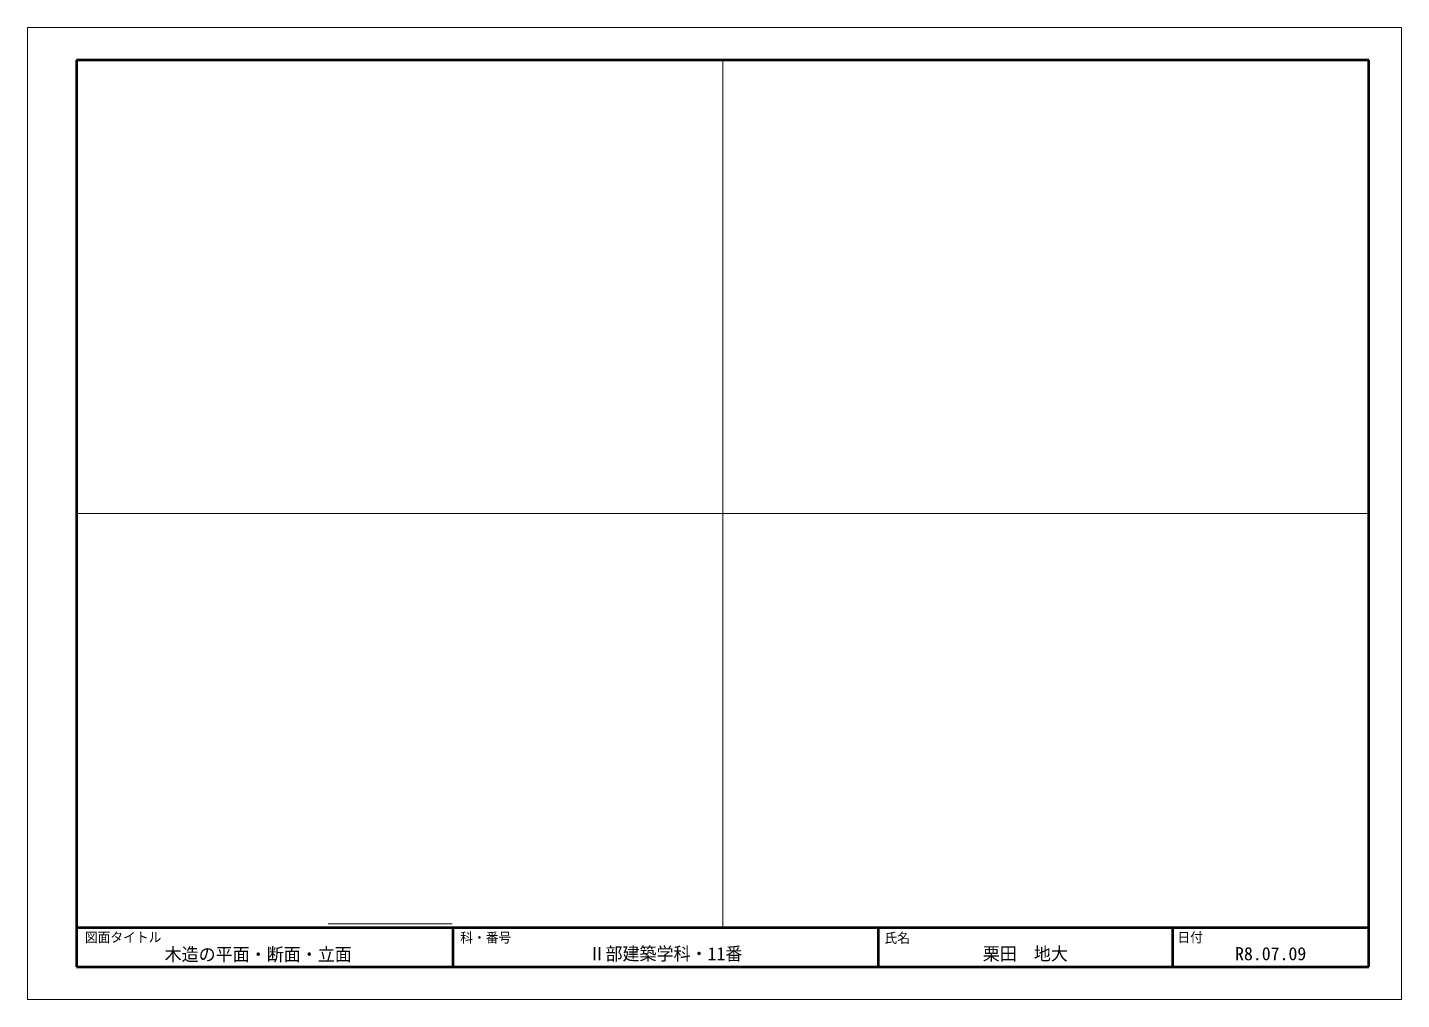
# Model space of a CAD drawing. Header units: millimetres. Extents: x 757 to 112434, y 1500 to 31197.
# Drawn here: x 70438 to 112434, y 1500 to 31197 of the extents above; entities that cross this region are included whole.
import ezdxf
from ezdxf.enums import TextEntityAlignment as Align

# ---------------------------------------------------------------- set-up
doc = ezdxf.new("R2010")
doc.units = ezdxf.units.MM
doc.header["$LTSCALE"] = 30
for name, color, linetype, lineweight in [('08文字', 7, 'Continuous', 18), ('14補助線', 4, 'Continuous', 5), ('15極太線', 9, 'Continuous', 50)]:
    doc.layers.add(name, color=color, linetype=linetype, lineweight=lineweight)

msp = doc.modelspace()

# ---------------------------------------------------------------- linework, layer by layer
at = {"layer": '08文字', "linetype": 'ByBlock'}
msp.add_line((83422.585, 3814.751), (79627.447, 3814.751), dxfattribs=at)
at = {"layer": '14補助線', "linetype": 'ByBlock'}
for p, q in [((91686.09, 30197.121), (91686.09, 3699.825)), ((71938.105, 16348.534), (111434.075, 16348.534))]:
    msp.add_line(p, q, dxfattribs=at)
at = {"layer": '14補助線'}
msp.add_lwpolyline([(70438.258, 1500.049), (112433.973, 1500.049), (112433.973, 31197.019), (70438.258, 31197.019)], close=True, dxfattribs=at)
at = {"layer": '15極太線'}
for p, q in [((71938.105, 30197.121), (71938.105, 2499.947)), ((111434.075, 30197.121), (71938.105, 30197.121)), ((111434.075, 2499.947), (111434.075, 30197.121)), ((71938.105, 3699.825), (111434.075, 3699.825)), ((83436.931, 3699.825), (83436.931, 2499.947)), ((96435.605, 3699.825), (96435.605, 2499.947)), ((105434.687, 3699.825), (105434.687, 2499.947)), ((71938.105, 2499.947), (111434.075, 2499.947))]:
    msp.add_line(p, q, dxfattribs=at)

# ---------------------------------------------------------------- texts
at = {"layer": '08文字'}
for s, p in [('図面タイトル', (72191.761, 3252.224)), ('科・番号', (83665.302, 3240.898)), ('氏名', (96630.139, 3231.88)), ('日付', (105583.462, 3249.748))]:
    msp.add_text(s, height=299.9694, dxfattribs=at).set_placement(p)
for s, height, p in [('木造の平面・断面・立面', 399.95919, (77489.693, 3079.243)), ('Ⅱ部建築学科・11番', 399.9592, (89936.268, 3099.886)), ('栗田\u3000地大', 399.9592, (100935.146, 3099.886)), ('R8.07.09', 399.9592, (108434.381, 3099.886))]:
    msp.add_text(s, height=height, dxfattribs=at).set_placement(p, align=Align.TOP_CENTER)

doc.saveas('drawing.dxf')
